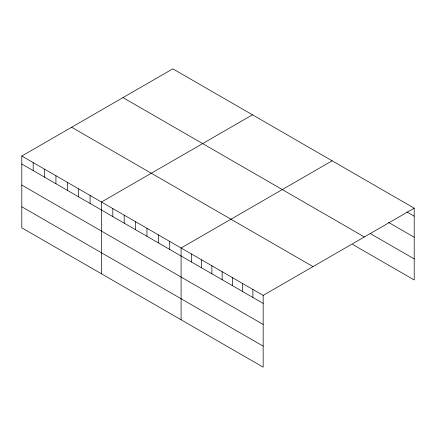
<?xml version="1.0" encoding="UTF-8"?>
<svg xmlns="http://www.w3.org/2000/svg" width="436" height="436" viewBox="0 0 436 436"><rect width="100%" height="100%" fill="white"/><g stroke="black" fill="none" stroke-linecap="round" stroke-linejoin="round"><path stroke-width="0.65" d="M21.8 156.034L263.164 295.385L263.164 367.167L21.8 227.821L21.8 156.034L172.836 68.834L414.2 208.179L414.2 279.967L352.653 244.433M252.488 114.815L101.452 202.021L101.452 273.803M332.139 160.802L181.098 248.002L181.098 319.79M263.164 295.385L414.2 208.179M406.793 211.907L414.2 216.185M388.558 222.425L414.2 237.233M370.317 233.582L414.2 258.919M122.996 97.609L364.36 236.955M71.64 127.258L313.004 266.603M21.8 164.034L263.164 303.385M21.8 185.082L263.164 324.433M21.8 206.773L263.164 346.119M252.902 289.46L252.902 297.461M242.645 283.536L242.645 291.542M232.388 277.618L232.388 285.618M222.131 271.693L222.131 279.694M211.874 265.769L211.874 273.775M201.612 259.851L201.612 267.851M191.355 253.926L191.355 261.927M169.718 241.435L169.718 249.436M158.344 234.862L158.344 242.868M146.965 228.295L146.965 236.296M135.585 221.728L135.585 229.728M124.206 215.155L124.206 223.161M112.826 208.588L112.826 216.588M90.072 195.448L90.072 203.454M78.693 188.881L78.693 196.881M67.313 182.308L67.313 190.314M55.933 175.741L55.933 183.741M44.559 169.173L44.559 177.174M33.18 162.601L33.18 170.607"/></g></svg>
